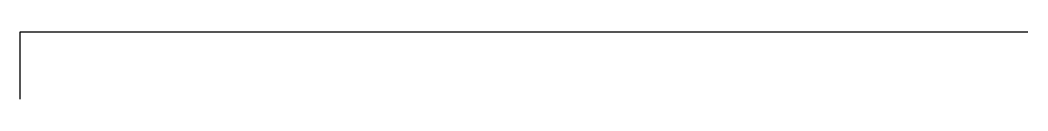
# Model space of a CAD drawing. Extents: x -125 to -5, y 60 to 68.
import ezdxf

# ---------------------------------------------------------------- set-up
doc = ezdxf.new("R2010")
doc.units = 0
doc.header["$LTSCALE"] = 7
doc.header["$MEASUREMENT"] = 0
doc.layers.get('0').update_dxf_attribs({"linetype": 'CONTINUOUS'})

msp = doc.modelspace()

# ---------------------------------------------------------------- linework, layer by layer
at = {"color": 1, "linetype": 'ByBlock'}
for p, q in [((-125, 68), (-5, 68)), ((-125, 60), (-125, 68))]:
    msp.add_line(p, q, dxfattribs=at)

doc.saveas('drawing.dxf')
